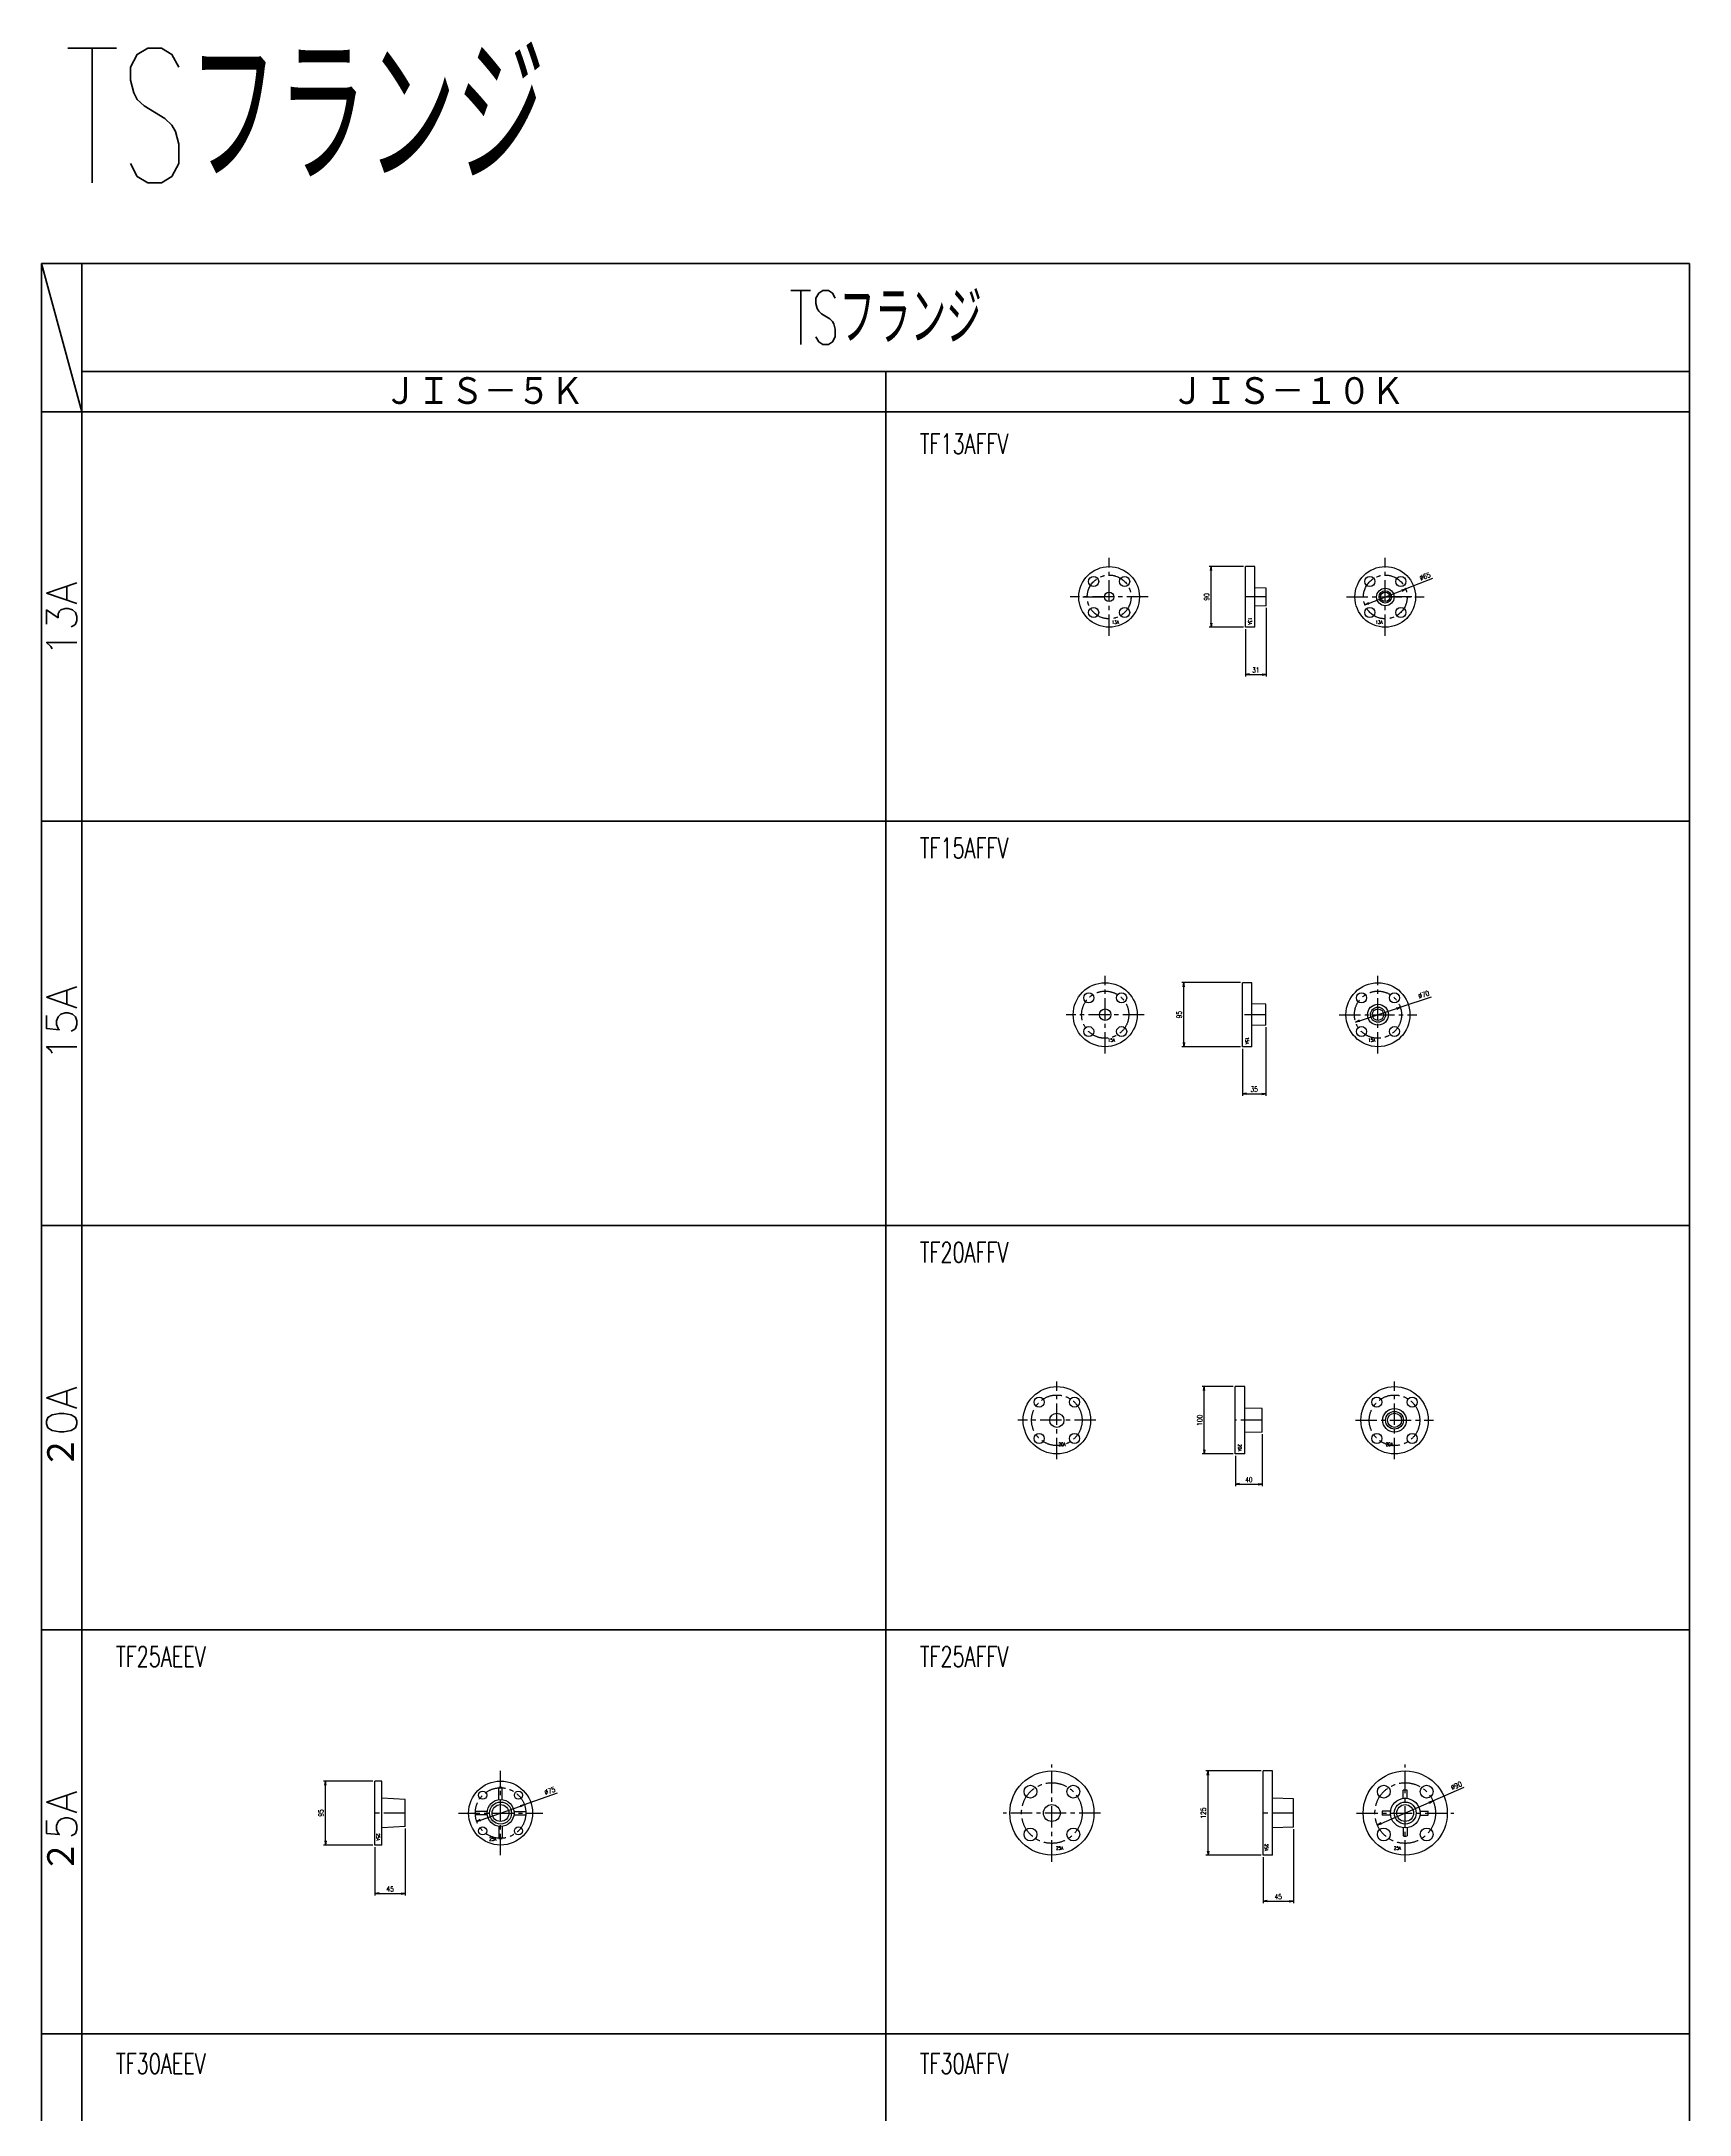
# Model space of a CAD drawing. Header units: millimetres. Extents: x 1711 to 90196, y -23291 to 8516.
# Drawn here: x 35937 to 38383, y -14261 to -11184 of the extents above; entities that cross this region are included whole.
import ezdxf
from ezdxf.enums import TextEntityAlignment as Align

# ---------------------------------------------------------------- set-up
doc = ezdxf.new("R2010")
doc.units = ezdxf.units.MM
doc.header["$PDMODE"] = 35
doc.linetypes.add('CENTER', pattern=[50.8, 31.75, -6.35, 6.35, -6.35])
for name, color, linetype in [('CEN', 2, 'CENTER'), ('TEXT', 7, 'Continuous'), ('寸法', 2, 'Continuous'), ('配管-CVP', 4, 'Continuous'), ('＃配管（PVC)', 21, 'Continuous')]:
    doc.layers.add(name, color=color, linetype=linetype)
doc.layers.add('line', color=153, linetype='Continuous', lineweight=50)
doc.styles.add('kpk', font='romans.shx', dxfattribs={"width": 0.7, "bigfont": 'extfont2.shx'})
doc.styles.get("Standard").update_dxf_attribs({"font": 'romans.shx', "bigfont": 'extfont.shx'})
doc.dimstyles.new('KPK-3', dxfattribs={"dimscale": 3, "dimtxt": 2.5, "dimasz": 2, "dimexe": 1, "dimexo": 1, "dimgap": 1, "dimtad": 3, "dimdec": 1, "dimdsep": 46, "dimtxsty": 'kpk', "dimblk": 'OPEN', "dimcen": 2.5, "dimclrd": 2, "dimclre": 2, "dimclrt": 4, "dimadec": 1, "dimazin": 2, "dimtfac": 1, "dimtdec": 1, "dimtmove": 0, "dimatfit": 2, "dimldrblk": 'OPEN', "dimfxl": 0, "dimlwd": -1, "dimlwe": -1, "dimarcsym": 0})

# ---------------------------------------------------------------- blocks, each defined once
blk = doc.blocks.new('_Open')
at = {"color": 0, "linetype": 'ByBlock', "lineweight": -2}
for p, q in [((-1, 0.17), (0, 0)), ((-1, -0.17), (0, 0)), ((0, 0), (-1, 0))]:
    blk.add_line(p, q, dxfattribs=at)
blk = doc.blocks.new('*D1968')
at = {"layer": 'Defpoints', "color": 0, "transparency": 16777216}
for p in [(37668.5, -13750.8), (37750.2, -13750.8), (37750.2, -13875.8)]:
    blk.add_point(p, dxfattribs=at)
at = {"layer": '寸法', "color": 2, "transparency": 16777216}
for p, q in [((37747.2, -13750.8), (37665.5, -13750.8)), ((37668.5, -13869.8), (37668.5, -13756.8)), ((37747.2, -13875.8), (37665.5, -13875.8))]:
    blk.add_line(p, q, dxfattribs=at)
at = {"layer": '寸法', "color": 2, "transparency": 16777216, "xscale": 6, "yscale": 6, "zscale": 6}
for p, rotation in [((37668.5, -13750.8), 90), ((37668.5, -13875.8), 270)]:
    blk.add_blockref('_Open', p, dxfattribs=dict(at, rotation=rotation))
at = {"layer": '寸法', "color": 4, "transparency": 16777216, "insert": (37661.7, -13813.3), "char_height": 7.5, "attachment_point": 5, "rotation": 90, "style": 'kpk', "bg_fill": 3, "box_fill_scale": 1.1, "bg_fill_color": 256, "bg_fill_true_color": 13158600, "bg_fill_transparency": 0}
blk.add_mtext('125', dxfattribs=at)
blk = doc.blocks.new('*D1969')
at = {"layer": 'Defpoints', "color": 0, "transparency": 16777216}
for p in [(38002.5, -13795.2), (37920.1, -13831.3)]:
    blk.add_point(p, dxfattribs=at)
at = {"layer": '寸法', "color": 2, "transparency": 16777216}
for p, q in [((38002.5, -13795.2), (38048.7, -13774.9)), ((37925.6, -13828.9), (37997, -13797.6))]:
    blk.add_line(p, q, dxfattribs=at)
at = {"layer": '寸法', "color": 2, "transparency": 16777216, "xscale": 6, "yscale": 6, "zscale": 6}
for p, rotation in [((38002.5, -13795.2), 23.68388622217055), ((37920.1, -13831.3), 203.6838862221706)]:
    blk.add_blockref('_Open', p, dxfattribs=dict(at, rotation=rotation))
at = {"layer": '寸法', "color": 4, "transparency": 16777216, "insert": (38037.2, -13772.6), "char_height": 7.5, "attachment_point": 5, "rotation": 23.6839, "style": 'kpk', "bg_fill": 3, "box_fill_scale": 1.1, "bg_fill_color": 256, "bg_fill_true_color": 13158600, "bg_fill_transparency": 0}
blk.add_mtext('∅90', dxfattribs=at)
blk = doc.blocks.new('*D1970')
at = {"layer": 'Defpoints', "color": 0, "transparency": 16777216}
for p in [(37795.2, -13834.3), (37750.2, -13875.8), (37795.2, -13944.2)]:
    blk.add_point(p, dxfattribs=at)
at = {"layer": '寸法', "color": 2, "transparency": 16777216}
for p, q in [((37795.2, -13837.3), (37795.2, -13947.2)), ((37750.2, -13878.8), (37750.2, -13947.2)), ((37756.2, -13944.2), (37789.2, -13944.2))]:
    blk.add_line(p, q, dxfattribs=at)
at = {"layer": '寸法', "color": 2, "transparency": 16777216, "xscale": 6, "yscale": 6, "zscale": 6, "rotation": 180}
blk.add_blockref('_Open', (37750.2, -13944.2), dxfattribs=at)
at = {"layer": '寸法', "color": 2, "transparency": 16777216, "xscale": 6, "yscale": 6, "zscale": 6}
blk.add_blockref('_Open', (37795.2, -13944.2), dxfattribs=at)
at = {"layer": '寸法', "color": 4, "transparency": 16777216, "insert": (37772.7, -13937.4), "char_height": 7.5, "attachment_point": 5, "style": 'kpk', "bg_fill": 3, "box_fill_scale": 1.1, "bg_fill_color": 256, "bg_fill_true_color": 13158600, "bg_fill_transparency": 0}
blk.add_mtext('45', dxfattribs=at)
blk = doc.blocks.new('*D3102')
at = {"layer": 'Defpoints', "color": 0, "transparency": 16777216}
for p in [(36358.3, -13765.7), (36431.8, -13765.7), (36431.8, -13860.7)]:
    blk.add_point(p, dxfattribs=at)
at = {"layer": '寸法', "color": 2, "transparency": 16777216}
for p, q in [((36428.8, -13765.7), (36355.3, -13765.7)), ((36358.3, -13854.7), (36358.3, -13771.7)), ((36428.8, -13860.7), (36355.3, -13860.7))]:
    blk.add_line(p, q, dxfattribs=at)
at = {"layer": '寸法', "color": 2, "transparency": 16777216, "xscale": 6, "yscale": 6, "zscale": 6}
for p, rotation in [((36358.3, -13765.7), 90), ((36358.3, -13860.7), 270)]:
    blk.add_blockref('_Open', p, dxfattribs=dict(at, rotation=rotation))
at = {"layer": '寸法', "color": 4, "transparency": 16777216, "insert": (36351.6, -13813.2), "char_height": 7.5, "attachment_point": 5, "rotation": 90, "style": 'kpk', "bg_fill": 3, "box_fill_scale": 1.1, "bg_fill_color": 256, "bg_fill_true_color": 13158600, "bg_fill_transparency": 0}
blk.add_mtext('95', dxfattribs=at)
blk = doc.blocks.new('*D3103')
at = {"layer": 'Defpoints', "color": 0, "transparency": 16777216}
for p in [(36476.8, -13833.2), (36431.8, -13860.7), (36476.8, -13932.5)]:
    blk.add_point(p, dxfattribs=at)
at = {"layer": '寸法', "color": 2, "transparency": 16777216}
for p, q in [((36476.8, -13836.2), (36476.8, -13935.5)), ((36431.8, -13863.7), (36431.8, -13935.5)), ((36437.8, -13932.5), (36470.8, -13932.5))]:
    blk.add_line(p, q, dxfattribs=at)
at = {"layer": '寸法', "color": 2, "transparency": 16777216, "xscale": 6, "yscale": 6, "zscale": 6, "rotation": 180}
blk.add_blockref('_Open', (36431.8, -13932.5), dxfattribs=at)
at = {"layer": '寸法', "color": 2, "transparency": 16777216, "xscale": 6, "yscale": 6, "zscale": 6}
blk.add_blockref('_Open', (36476.8, -13932.5), dxfattribs=at)
at = {"layer": '寸法', "color": 4, "transparency": 16777216, "insert": (36454.3, -13925.8), "char_height": 7.5, "attachment_point": 5, "style": 'kpk', "bg_fill": 3, "box_fill_scale": 1.1, "bg_fill_color": 256, "bg_fill_true_color": 13158600, "bg_fill_transparency": 0}
blk.add_mtext('45', dxfattribs=at)
blk = doc.blocks.new('*D3104')
at = {"layer": 'Defpoints', "color": 0, "transparency": 16777216}
for p in [(36653.6, -13800.8), (36582.9, -13825.8)]:
    blk.add_point(p, dxfattribs=at)
at = {"layer": '寸法', "color": 2, "transparency": 16777216}
for p, q in [((36653.6, -13800.8), (36702.8, -13783.4)), ((36588.6, -13823.8), (36648, -13802.8))]:
    blk.add_line(p, q, dxfattribs=at)
at = {"layer": '寸法', "color": 2, "transparency": 16777216, "xscale": 6, "yscale": 6, "zscale": 6}
for p, rotation in [((36653.6, -13800.8), 19.45597324516025), ((36582.9, -13825.8), 199.4559732451602)]:
    blk.add_blockref('_Open', p, dxfattribs=dict(at, rotation=rotation))
at = {"layer": '寸法', "color": 4, "transparency": 16777216, "insert": (36691.4, -13780.3), "char_height": 7.5, "attachment_point": 5, "rotation": 19.456, "style": 'kpk', "bg_fill": 3, "box_fill_scale": 1.1, "bg_fill_color": 256, "bg_fill_true_color": 13158600, "bg_fill_transparency": 0}
blk.add_mtext('∅75', dxfattribs=at)
blk = doc.blocks.new('A$Cad8c2615')
at = {"layer": 'line'}
for p, q in [((0, 0), (2446.7, 0)), ((0, -11777.5), (0, 0)), ((0, 0), (60, -220)), ((60, 0), (60, -11777.5)), ((2446.7, 0), (2446.7, -11777.5)), ((60, -160), (2446.7, -160)), ((1253.3, -160), (1253.3, -11777.5)), ((0, -220), (2446.7, -220)), ((0, -827.5), (2446.7, -827.5)), ((0, -1427.5), (2446.7, -1427.5)), ((0, -2027.5), (2446.7, -2027.5)), ((0, -2627.5), (2446.7, -2627.5))]:
    blk.add_line(p, q, dxfattribs=at)
for s, insert, char_height, attachment_point in [('{\\W0.6;TSフランジ}', (1253.3, -80), 80, 5), ('ＪＩＳ－５Ｋ', (656.7, -190), 45, 5), ('ＪＩＳ－１０Ｋ', (1850, -190), 45, 5), ('{\\W0.7;TF13AFFV}', (1304, -267.4), 30, 4), ('{\\W0.7;TF15AFFV}', (1304, -867.4), 30, 4), ('{\\W0.7;TF20AFFV}', (1304, -1467.4), 30, 4), ('{\\W0.7;TF25AEEV}', (110.7, -2067.4), 30, 4), ('{\\W0.7;TF25AFFV}', (1304, -2067.4), 30, 4), ('{\\W0.7;TF30AEEV}', (110.7, -2671.6), 30, 4), ('{\\W0.7;TF30AFFV}', (1304, -2671.6), 30, 4)]:
    blk.add_mtext(s, dxfattribs=dict(at, insert=insert, char_height=char_height, attachment_point=attachment_point))
at = {"layer": 'line', "char_height": 45, "attachment_point": 5, "rotation": 90}
for s, insert in [('13A', (30, -527.5)), ('15A', (30, -1127.5)), ('２0A', (30, -1727.5)), ('２5A', (30, -2327.5))]:
    blk.add_mtext(s, dxfattribs=dict(at, insert=insert))
blk = doc.blocks.new('*D2961')
at = {"layer": 'Defpoints', "color": 0, "linetype": 'ByBlock', "transparency": 16777216}
for p in [(37673.2, -11963.3), (37724, -11963.3), (37724, -12053.3)]:
    blk.add_point(p, dxfattribs=at)
at = {"layer": '寸法', "color": 2, "transparency": 16777216}
for p, q in [((37721, -11963.3), (37670.2, -11963.3)), ((37673.2, -12047.3), (37673.2, -11969.3)), ((37721, -12053.3), (37670.2, -12053.3))]:
    blk.add_line(p, q, dxfattribs=at)
at = {"layer": '寸法', "color": 2, "linetype": 'ByBlock', "transparency": 16777216, "xscale": 6, "yscale": 6, "zscale": 6}
for p, rotation in [((37673.2, -11963.3), 90), ((37673.2, -12053.3), 270)]:
    blk.add_blockref('_Open', p, dxfattribs=dict(at, rotation=rotation))
at = {"layer": '寸法', "color": 4, "linetype": 'ByBlock', "transparency": 16777216, "insert": (37666.4, -12008.3), "char_height": 7.5, "attachment_point": 5, "rotation": 90, "style": 'kpk', "bg_fill": 3, "box_fill_scale": 1.1, "bg_fill_color": 256, "bg_fill_true_color": 13158600, "bg_fill_transparency": 0}
blk.add_mtext('90', dxfattribs=at)
blk = doc.blocks.new('*D2962')
at = {"layer": 'Defpoints', "color": 0, "linetype": 'ByBlock', "transparency": 16777216}
for p in [(37755, -12021.3), (37724, -12053.3)]:
    blk.add_point(p, dxfattribs=at)
at = {"layer": '寸法', "color": 2, "transparency": 16777216}
for p, q in [((37755, -12024.3), (37755, -12126.5)), ((37724, -12056.3), (37724, -12126.5)), ((37730, -12123.5), (37749, -12123.5))]:
    blk.add_line(p, q, dxfattribs=at)
at = {"layer": '寸法', "color": 2, "linetype": 'ByBlock', "transparency": 16777216, "xscale": 6, "yscale": 6, "zscale": 6, "rotation": 180}
blk.add_blockref('_Open', (37724, -12123.5), dxfattribs=at)
at = {"layer": '寸法', "color": 2, "linetype": 'ByBlock', "transparency": 16777216, "xscale": 6, "yscale": 6, "zscale": 6}
blk.add_blockref('_Open', (37755, -12123.5), dxfattribs=at)
at = {"layer": '寸法', "color": 4, "linetype": 'ByBlock', "transparency": 16777216, "insert": (37739.5, -12116.8), "char_height": 7.5, "attachment_point": 5, "style": 'kpk', "bg_fill": 3, "box_fill_scale": 1.1, "bg_fill_color": 256, "bg_fill_true_color": 13158600, "bg_fill_transparency": 0}
blk.add_mtext('31', dxfattribs=at)
at = {"layer": 'Defpoints', "color": 0, "linetype": 'ByBlock', "transparency": 16777216}
blk.add_point((37755, -12123.5), dxfattribs=at)
blk = doc.blocks.new('*D2963')
at = {"layer": 'Defpoints', "color": 0, "linetype": 'ByBlock', "transparency": 16777216}
for p in [(37632.5, -12580.8), (37719.6, -12580.8), (37719.6, -12675.8)]:
    blk.add_point(p, dxfattribs=at)
at = {"layer": '寸法', "color": 2, "transparency": 16777216}
for p, q in [((37716.6, -12580.8), (37629.5, -12580.8)), ((37632.5, -12669.8), (37632.5, -12586.8)), ((37716.6, -12675.8), (37629.5, -12675.8))]:
    blk.add_line(p, q, dxfattribs=at)
at = {"layer": '寸法', "color": 2, "linetype": 'ByBlock', "transparency": 16777216, "xscale": 6, "yscale": 6, "zscale": 6}
for p, rotation in [((37632.5, -12580.8), 90), ((37632.5, -12675.8), 270)]:
    blk.add_blockref('_Open', p, dxfattribs=dict(at, rotation=rotation))
at = {"layer": '寸法', "color": 4, "linetype": 'ByBlock', "transparency": 16777216, "insert": (37625.7, -12628.3), "char_height": 7.5, "attachment_point": 5, "rotation": 90, "style": 'kpk', "bg_fill": 3, "box_fill_scale": 1.1, "bg_fill_color": 256, "bg_fill_true_color": 13158600, "bg_fill_transparency": 0}
blk.add_mtext('95', dxfattribs=at)
blk = doc.blocks.new('*D2964')
at = {"layer": 'Defpoints', "color": 0, "linetype": 'ByBlock', "transparency": 16777216}
for p in [(37754.6, -12643.8), (37719.6, -12675.8)]:
    blk.add_point(p, dxfattribs=at)
at = {"layer": '寸法', "color": 2, "transparency": 16777216}
for p, q in [((37754.6, -12646.8), (37754.6, -12748.6)), ((37719.6, -12678.8), (37719.6, -12748.6)), ((37725.6, -12745.6), (37748.6, -12745.6))]:
    blk.add_line(p, q, dxfattribs=at)
at = {"layer": '寸法', "color": 2, "linetype": 'ByBlock', "transparency": 16777216, "xscale": 6, "yscale": 6, "zscale": 6, "rotation": 180}
blk.add_blockref('_Open', (37719.6, -12745.6), dxfattribs=at)
at = {"layer": '寸法', "color": 2, "linetype": 'ByBlock', "transparency": 16777216, "xscale": 6, "yscale": 6, "zscale": 6}
blk.add_blockref('_Open', (37754.6, -12745.6), dxfattribs=at)
at = {"layer": '寸法', "color": 4, "linetype": 'ByBlock', "transparency": 16777216, "insert": (37737.1, -12738.9), "char_height": 7.5, "attachment_point": 5, "style": 'kpk', "bg_fill": 3, "box_fill_scale": 1.1, "bg_fill_color": 256, "bg_fill_true_color": 13158600, "bg_fill_transparency": 0}
blk.add_mtext('35', dxfattribs=at)
at = {"layer": 'Defpoints', "color": 0, "linetype": 'ByBlock', "transparency": 16777216}
blk.add_point((37754.6, -12745.6), dxfattribs=at)
blk = doc.blocks.new('*D2965')
at = {"layer": 'Defpoints', "color": 0, "linetype": 'ByBlock', "transparency": 16777216}
for p in [(37663, -13180.3), (37709.1, -13180.3), (37709.1, -13280.3)]:
    blk.add_point(p, dxfattribs=at)
at = {"layer": '寸法', "color": 2, "transparency": 16777216}
for p, q in [((37706.1, -13180.3), (37660, -13180.3)), ((37663, -13274.3), (37663, -13186.3)), ((37706.1, -13280.3), (37660, -13280.3))]:
    blk.add_line(p, q, dxfattribs=at)
at = {"layer": '寸法', "color": 2, "linetype": 'ByBlock', "transparency": 16777216, "xscale": 6, "yscale": 6, "zscale": 6}
for p, rotation in [((37663, -13180.3), 90), ((37663, -13280.3), 270)]:
    blk.add_blockref('_Open', p, dxfattribs=dict(at, rotation=rotation))
at = {"layer": '寸法', "color": 4, "linetype": 'ByBlock', "transparency": 16777216, "insert": (37656.2, -13230.3), "char_height": 7.5, "attachment_point": 5, "rotation": 90, "style": 'kpk', "bg_fill": 3, "box_fill_scale": 1.1, "bg_fill_color": 256, "bg_fill_true_color": 13158600, "bg_fill_transparency": 0}
blk.add_mtext('100', dxfattribs=at)
blk = doc.blocks.new('*D2966')
at = {"layer": 'Defpoints', "color": 0, "linetype": 'ByBlock', "transparency": 16777216}
for p in [(37749.1, -13247.8), (37709.1, -13280.3)]:
    blk.add_point(p, dxfattribs=at)
at = {"layer": '寸法', "color": 2, "transparency": 16777216}
for p, q in [((37749.1, -13250.8), (37749.1, -13328.3)), ((37709.1, -13283.3), (37709.1, -13328.3)), ((37715.1, -13325.3), (37743.1, -13325.3))]:
    blk.add_line(p, q, dxfattribs=at)
at = {"layer": '寸法', "color": 2, "linetype": 'ByBlock', "transparency": 16777216, "xscale": 6, "yscale": 6, "zscale": 6, "rotation": 180}
blk.add_blockref('_Open', (37709.1, -13325.3), dxfattribs=at)
at = {"layer": '寸法', "color": 2, "linetype": 'ByBlock', "transparency": 16777216, "xscale": 6, "yscale": 6, "zscale": 6}
blk.add_blockref('_Open', (37749.1, -13325.3), dxfattribs=at)
at = {"layer": '寸法', "color": 4, "linetype": 'ByBlock', "transparency": 16777216, "insert": (37729.1, -13318.5), "char_height": 7.5, "attachment_point": 5, "style": 'kpk', "bg_fill": 3, "box_fill_scale": 1.1, "bg_fill_color": 256, "bg_fill_true_color": 13158600, "bg_fill_transparency": 0}
blk.add_mtext('40', dxfattribs=at)
at = {"layer": 'Defpoints', "color": 0, "linetype": 'ByBlock', "transparency": 16777216}
blk.add_point((37749.1, -13325.3), dxfattribs=at)
blk = doc.blocks.new('TS-F-(JIS10K)13A-T')
at = {"layer": '＃配管（PVC)', "color": 2, "linetype": 'CENTER'}
for p, q in [((0, -57.8), (0, 57.8)), ((-57.8, 0), (57.8, 0)), ((39.3, 0), (8.3, 0))]:
    blk.add_line(p, q, dxfattribs=at)
at = {"layer": '＃配管（PVC)', "color": 0, "linetype": 'ByBlock'}
for centre, radius in [((0, 0), 45), ((-23, 23), 7.5), ((0, 0), 13), ((0, 0), 9.2), ((0, 0), 7), ((23, 23), 7.5), ((-23, -23), 7.5), ((23, -23), 7.5)]:
    blk.add_circle(centre, radius, dxfattribs=at)
at = {"layer": '＃配管（PVC)', "color": 2, "linetype": 'CENTER'}
blk.add_circle((0, 0), 32.5, dxfattribs=at)
at = {"layer": 'Defpoints', "color": 6, "style": 'kpk', "width": 0.7}
blk.add_text('13A', height=5, dxfattribs=at).set_placement((-9.3, -37.6), align=Align.MIDDLE)
blk = doc.blocks.new('TS-F-(JIS10K)13A-F')
at = {"layer": '＃配管（PVC)', "color": 0, "linetype": 'ByBlock'}
for p, q in [((0, -45), (0, 45)), ((14, 45), (0, 45)), ((14, -45), (14, 45)), ((31, 13), (14, 13.5)), ((31, -13), (31, 13)), ((31, -13), (14, -13.5)), ((14, -45), (0, -45))]:
    blk.add_line(p, q, dxfattribs=at)
at = {"layer": '＃配管（PVC)', "color": 2, "linetype": 'CENTER'}
blk.add_line((31, 0), (0, 0), dxfattribs=at)
at = {"layer": 'Defpoints', "color": 6, "style": 'kpk', "width": 0.7}
blk.add_text('13A', height=5, rotation=270, dxfattribs=at).set_placement((6.9, -35.9), align=Align.MIDDLE)
blk = doc.blocks.new('TS-F-(JIS10K)13A-B')
at = {"layer": '＃配管（PVC)', "color": 2, "linetype": 'CENTER'}
for p, q in [((0, -57.8), (0, 57.8)), ((57.8, 0), (-57.8, 0)), ((-39.3, 0), (-8.3, 0))]:
    blk.add_line(p, q, dxfattribs=at)
at = {"layer": '＃配管（PVC)', "color": 0, "linetype": 'ByBlock'}
for centre, radius in [((0, 0), 45), ((-23, 23), 7.5), ((0, 0), 7), ((23, 23), 7.5), ((-23, -23), 7.5), ((23, -23), 7.5)]:
    blk.add_circle(centre, radius, dxfattribs=at)
at = {"layer": '＃配管（PVC)', "color": 2, "linetype": 'CENTER'}
blk.add_circle((0, 0), 32.5, dxfattribs=at)
at = {"layer": 'Defpoints', "color": 6, "style": 'kpk', "width": 0.7}
blk.add_text('13A', height=5, dxfattribs=at).set_placement((9.3, -37.6), align=Align.MIDDLE)
blk = doc.blocks.new('*D3214')
at = {"layer": 'Defpoints', "color": 0, "linetype": 'ByBlock', "transparency": 16777216}
for p in [(37961.9, -11996.4), (37901.4, -12020.2)]:
    blk.add_point(p, dxfattribs=at)
at = {"layer": '寸法', "color": 2, "transparency": 16777216}
for p, q in [((37907, -12018), (37956.3, -11998.6)), ((37961.9, -11996.4), (38002.1, -11980.6))]:
    blk.add_line(p, q, dxfattribs=at)
at = {"layer": '寸法', "color": 2, "linetype": 'ByBlock', "transparency": 16777216, "xscale": 6, "yscale": 6, "zscale": 6}
for p, rotation in [((37961.9, -11996.4), 21.48186572304299), ((37901.4, -12020.2), 201.481865723043)]:
    blk.add_blockref('_Open', p, dxfattribs=dict(at, rotation=rotation))
at = {"layer": '寸法', "color": 4, "linetype": 'ByBlock', "transparency": 16777216, "insert": (37990.7, -11977.8), "char_height": 7.5, "attachment_point": 5, "rotation": 21.4819, "style": 'kpk', "bg_fill": 3, "box_fill_scale": 1.1, "bg_fill_color": 256, "bg_fill_true_color": 13158600, "bg_fill_transparency": 0}
blk.add_mtext('∅65', dxfattribs=at)
blk = doc.blocks.new('TS-F-(JIS10K)15A-T')
at = {"layer": '＃配管（PVC)', "color": 2, "linetype": 'CENTER'}
for p, q in [((0, -57.8), (0, 57.8)), ((-57.8, 0), (57.8, 0))]:
    blk.add_line(p, q, dxfattribs=at)
at = {"layer": '＃配管（PVC)', "color": 0, "linetype": 'ByBlock'}
for centre, radius in [((0, 0), 47.5), ((-24.4, 25.1), 7.5), ((24.4, 25.1), 7.5), ((0, 0), 15.5), ((0, 0), 11.2), ((0, 0), 8.5), ((-24.4, -25.1), 7.5), ((24.4, -25.1), 7.5)]:
    blk.add_circle(centre, radius, dxfattribs=at)
at = {"layer": '＃配管（PVC)', "color": 2, "linetype": 'CENTER'}
blk.add_circle((0, 0), 35, dxfattribs=at)
at = {"layer": 'Defpoints', "color": 6, "style": 'kpk', "width": 0.7}
blk.add_text('15A', height=5, dxfattribs=at).set_placement((-9.3, -37.6), align=Align.MIDDLE)
blk = doc.blocks.new('*D3215')
at = {"layer": 'Defpoints', "color": 0, "linetype": 'ByBlock', "transparency": 16777216}
for p in [(37887.7, -12639.4), (37954, -12617.2)]:
    blk.add_point(p, dxfattribs=at)
at = {"layer": '寸法', "color": 2, "transparency": 16777216}
for p, q in [((37954, -12617.2), (38000.1, -12601.9)), ((37893.3, -12637.5), (37948.4, -12619.1))]:
    blk.add_line(p, q, dxfattribs=at)
at = {"layer": '寸法', "color": 2, "linetype": 'ByBlock', "transparency": 16777216, "xscale": 6, "yscale": 6, "zscale": 6}
for p, rotation in [((37887.7, -12639.4), 198.4819400214195), ((37954, -12617.2), 18.48194002141954)]:
    blk.add_blockref('_Open', p, dxfattribs=dict(at, rotation=rotation))
at = {"layer": '寸法', "color": 4, "linetype": 'ByBlock', "transparency": 16777216, "insert": (37988.8, -12598.5), "char_height": 7.5, "attachment_point": 5, "rotation": 18.4819, "style": 'kpk', "bg_fill": 3, "box_fill_scale": 1.1, "bg_fill_color": 256, "bg_fill_true_color": 13158600, "bg_fill_transparency": 0}
blk.add_mtext('∅70', dxfattribs=at)
blk = doc.blocks.new('TS-F-(JIS10K)15A-F')
at = {"layer": '＃配管（PVC)', "color": 0, "linetype": 'ByBlock'}
for p, q in [((0, -47.5), (0, 47.5)), ((14, 47.5), (0, 47.5)), ((14, -47.5), (14, 47.5)), ((35, 15.5), (14, 16.1)), ((35, -15.5), (35, 15.5)), ((35, -15.5), (14, -16.1)), ((14, -47.5), (0, -47.5))]:
    blk.add_line(p, q, dxfattribs=at)
at = {"layer": '＃配管（PVC)', "color": 2, "linetype": 'CENTER'}
blk.add_line((35, 0), (0, 0), dxfattribs=at)
at = {"layer": 'Defpoints', "color": 6, "style": 'kpk', "width": 0.7}
blk.add_text('15A', height=5, rotation=270, dxfattribs=at).set_placement((6.9, -38.4), align=Align.MIDDLE)
blk = doc.blocks.new('TS-F-(JIS10K)15A-B')
at = {"layer": '＃配管（PVC)', "color": 2, "linetype": 'CENTER'}
for p, q in [((0, -57.8), (0, 57.8)), ((57.8, 0), (-57.8, 0))]:
    blk.add_line(p, q, dxfattribs=at)
at = {"layer": '＃配管（PVC)', "color": 0, "linetype": 'ByBlock'}
for centre, radius in [((0, 0), 47.5), ((-24.4, 25.1), 7.5), ((24.4, 25.1), 7.5), ((0, 0), 8.5), ((-24.4, -25.1), 7.5), ((24.4, -25.1), 7.5)]:
    blk.add_circle(centre, radius, dxfattribs=at)
at = {"layer": '＃配管（PVC)', "color": 2, "linetype": 'CENTER'}
blk.add_circle((0, 0), 35, dxfattribs=at)
at = {"layer": 'Defpoints', "color": 6, "style": 'kpk', "width": 0.7}
blk.add_text('15A', height=5, dxfattribs=at).set_placement((9.3, -37.6), align=Align.MIDDLE)
blk = doc.blocks.new('TS-F-(JIS10K)20A-T')
at = {"layer": '＃配管（PVC)', "color": 2, "linetype": 'CENTER'}
for p, q in [((0, -57.8), (0, 57.8)), ((-57.8, 0), (57.8, 0))]:
    blk.add_line(p, q, dxfattribs=at)
at = {"layer": '＃配管（PVC)', "color": 0, "linetype": 'ByBlock'}
for centre, radius in [((0, 0), 50), ((-26.2, 27), 7.5), ((26.2, 27), 7.5), ((0, 0), 17.5), ((0, 0), 13.2), ((0, 0), 10.5), ((-26.2, -27), 7.5), ((26.2, -27), 7.5)]:
    blk.add_circle(centre, radius, dxfattribs=at)
at = {"layer": '＃配管（PVC)', "color": 2, "linetype": 'CENTER'}
blk.add_circle((0, 0), 37.5, dxfattribs=at)
at = {"layer": 'Defpoints', "color": 6, "style": 'kpk', "width": 0.7}
blk.add_text('20A', height=5, dxfattribs=at).set_placement((-7.8, -35.7), align=Align.MIDDLE)
blk = doc.blocks.new('TS-F-(JIS10K)20A-F')
at = {"layer": '＃配管（PVC)', "color": 0, "linetype": 'ByBlock'}
for p, q in [((0, -50), (0, 50)), ((14, 50), (0, 50)), ((14, -50), (14, 50)), ((40, 17.5), (14, 18.2)), ((40, -17.5), (40, 17.5)), ((40, -17.5), (14, -18.2)), ((14, -50), (0, -50))]:
    blk.add_line(p, q, dxfattribs=at)
at = {"layer": '＃配管（PVC)', "color": 2, "linetype": 'CENTER'}
blk.add_line((40, 0), (0, 0), dxfattribs=at)
at = {"layer": 'Defpoints', "color": 6, "style": 'kpk', "width": 0.7}
blk.add_text('20A', height=5, rotation=270, dxfattribs=at).set_placement((6.7, -40.8), align=Align.MIDDLE)
blk = doc.blocks.new('TS-F-(JIS10K)20A-B')
at = {"layer": '＃配管（PVC)', "color": 2, "linetype": 'CENTER'}
for p, q in [((0, -57.8), (0, 57.8)), ((57.8, 0), (-57.8, 0))]:
    blk.add_line(p, q, dxfattribs=at)
at = {"layer": '＃配管（PVC)', "color": 0, "linetype": 'ByBlock'}
for centre, radius in [((0, 0), 50), ((-26.2, 27), 7.5), ((26.2, 27), 7.5), ((0, 0), 10.5), ((-26.2, -27), 7.5), ((26.2, -27), 7.5)]:
    blk.add_circle(centre, radius, dxfattribs=at)
at = {"layer": '＃配管（PVC)', "color": 2, "linetype": 'CENTER'}
blk.add_circle((0, 0), 37.5, dxfattribs=at)
at = {"layer": 'Defpoints', "color": 6, "style": 'kpk', "width": 0.7}
blk.add_text('20A', height=5, dxfattribs=at).set_placement((7.8, -35.7), align=Align.MIDDLE)
blk = doc.blocks.new('TS-F-(JIS10K)25A-F')
at = {"layer": '＃配管（PVC)', "color": 0, "linetype": 'ByBlock'}
for p, q in [((0, -62.5), (0, 62.5)), ((14, 62.5), (0, 62.5)), ((14, -62.5), (14, 62.5)), ((45, 21), (14, 22)), ((45, -21), (45, 21)), ((45, -21), (14, -22)), ((14, -62.5), (0, -62.5))]:
    blk.add_line(p, q, dxfattribs=at)
at = {"layer": '＃配管（PVC)', "color": 2, "linetype": 'CENTER'}
blk.add_line((45, 0), (0, 0), dxfattribs=at)
at = {"layer": 'Defpoints', "color": 6, "style": 'kpk', "width": 0.7}
blk.add_text('25A', height=5, rotation=270, dxfattribs=at).set_placement((4.9, -51.1), align=Align.MIDDLE)
blk = doc.blocks.new('TS-F-(JIS10K)25A-T')
at = {"layer": '＃配管（PVC)', "color": 2, "linetype": 'CENTER'}
for p, q in [((0, -72.1875), (0, 72.1875)), ((-72.1875, 0), (72.1875, 0))]:
    blk.add_line(p, q, dxfattribs=at)
at = {"layer": '＃配管（PVC)', "color": 0, "linetype": 'ByBlock'}
for p, q in [((-3, 21.794495), (-3, 34.021465)), ((3, 21.794495), (3, 34.021465)), ((-21.794495, 3), (-34.021466, 3)), ((21.794494, 3), (34.021465, 3)), ((-21.794495, -3), (-34.021466, -3)), ((-3, -21.794495), (-3, -34.021465)), ((3, -21.794495), (3, -34.021465)), ((21.794494, -3), (34.021465, -3))]:
    blk.add_line(p, q, dxfattribs=at)
for centre, radius in [((0, 0), 62.5), ((-31.819806, 31.819805), 9.5), ((31.819805, 31.819805), 9.5), ((0, 0), 22), ((0, 0), 16.3), ((0, 0), 12.5), ((-31.819806, -31.819805), 9.5), ((31.819805, -31.819805), 9.5)]:
    blk.add_circle(centre, radius, dxfattribs=at)
at = {"layer": '＃配管（PVC)', "color": 2, "linetype": 'CENTER'}
blk.add_circle((0, 0), 45, dxfattribs=at)
at = {"layer": '＃配管（PVC)', "color": 0, "linetype": 'ByBlock'}
for start, end in [(84.960714, 95.039286), (174.960714, 185.039286), (354.960714, 5.039286), (264.960714, 275.039286)]:
    blk.add_arc((0, 0), 34.153479, start, end, dxfattribs=at)
at = {"layer": 'Defpoints', "color": 6, "style": 'kpk', "width": 0.7}
blk.add_text('25A', height=5, dxfattribs=at).set_placement((-11.460771, -51.948621), align=Align.MIDDLE)
blk = doc.blocks.new('TS-F-(JIS10K)25A-B')
at = {"layer": '＃配管（PVC)', "color": 2, "linetype": 'CENTER'}
for p, q in [((0, -72.2), (0, 72.2)), ((72.2, 0), (-72.2, 0))]:
    blk.add_line(p, q, dxfattribs=at)
at = {"layer": '＃配管（PVC)', "color": 0, "linetype": 'ByBlock'}
for centre, radius in [((0, 0), 62.5), ((-31.8, 31.8), 9.5), ((31.8, 31.8), 9.5), ((0, 0), 12.5), ((-31.8, -31.8), 9.5), ((31.8, -31.8), 9.5)]:
    blk.add_circle(centre, radius, dxfattribs=at)
at = {"layer": '＃配管（PVC)', "color": 2, "linetype": 'CENTER'}
blk.add_circle((0, 0), 45, dxfattribs=at)
at = {"layer": 'Defpoints', "color": 6, "style": 'kpk', "width": 0.7}
blk.add_text('25A', height=5, dxfattribs=at).set_placement((11.5, -51.9), align=Align.MIDDLE)

msp = doc.modelspace()

# ---------------------------------------------------------------- linework, layer by layer
at = {"layer": 'CEN'}
for p, q in [((36618.2728, -13875.7635), (36618.2728, -13750.7635)), ((36476.8257, -13813.1995), (36431.8257, -13813.1995)), ((36555.7728, -13813.2635), (36680.7728, -13813.2635))]:
    msp.add_line(p, q, dxfattribs=at)
msp.add_circle((36618.2728, -13813.2635), 37.5, dxfattribs=at)
at = {"layer": '配管-CVP', "color": 0, "linetype": 'ByBlock'}
for p, q in [((36431.8257, -13860.6995), (36431.8257, -13765.6995)), ((36441.8257, -13765.6995), (36431.8257, -13765.6995)), ((36441.8257, -13860.6995), (36441.8257, -13765.6995)), ((36615.7728, -13793.4204), (36615.7728, -13775.4719)), ((36620.7728, -13793.4204), (36620.7728, -13775.4719)), ((36476.8257, -13793.1995), (36441.8257, -13791.1995)), ((36476.8257, -13833.1995), (36476.8257, -13793.1995)), ((36598.4297, -13810.7635), (36580.4812, -13810.7635)), ((36638.1159, -13810.7635), (36656.0644, -13810.7635)), ((36476.8257, -13833.1995), (36441.8257, -13835.1995)), ((36598.4297, -13815.7635), (36580.4812, -13815.7635)), ((36615.7728, -13833.1067), (36615.7728, -13851.0551)), ((36620.7728, -13833.1067), (36620.7728, -13851.0551)), ((36638.1159, -13815.7635), (36656.0644, -13815.7635)), ((36441.8257, -13860.6995), (36431.8257, -13860.6995))]:
    msp.add_line(p, q, dxfattribs=at)
for centre, radius in [((36618.2728, -13813.2635), 47.5), ((36591.7563, -13786.747), 6), ((36644.7893, -13786.747), 6), ((36618.2728, -13813.2635), 20), ((36618.2728, -13813.2635), 16.3), ((36618.2728, -13813.2635), 12.5), ((36591.7563, -13839.78), 6), ((36644.7893, -13839.78), 6)]:
    msp.add_circle(centre, radius, dxfattribs=at)
for start, end in [(86.215271, 93.784729), (176.215271, 183.784729), (356.215271, 3.784729), (266.215271, 273.784729)]:
    msp.add_arc((36618.2728, -13813.2635), 37.8742, start, end, dxfattribs=at)

# ---------------------------------------------------------------- block references
at = {"layer": '配管-CVP', "linetype": 'ByBlock'}
for name, p in [('TS-F-(JIS10K)13A-B', (37521.7435, -12008.3109)), ('TS-F-(JIS10K)13A-T', (37931.6665, -12008.3109)), ('TS-F-(JIS10K)15A-B', (37515.8774, -12628.3393)), ('TS-F-(JIS10K)15A-T', (37920.8467, -12628.3393)), ('TS-F-(JIS10K)20A-B', (37444.0875, -13230.3118)), ('TS-F-(JIS10K)20A-T', (37945.3937, -13230.3118)), ('TS-F-(JIS10K)25A-B', (37436.7367, -13813.2635))]:
    msp.add_blockref(name, p, dxfattribs=at)

# ---------------------------------------------------------------- texts
at = {"layer": 'Defpoints', "color": 6, "style": 'kpk', "width": 0.7}
msp.add_text('25A', height=5, rotation=270, dxfattribs=at).set_placement((36436.3691, -13848.9228), align=Align.MIDDLE)
msp.add_text('25A', height=5, dxfattribs=at).set_placement((36606.812, -13851.7924), align=Align.MIDDLE)
at = {"layer": 'TEXT', "color": 6, "insert": (35970.9487, -11293.6234), "char_height": 200, "attachment_point": 4}
msp.add_mtext('{\\W0.6;TSフランジ}', dxfattribs=at)

# ---------------------------------------------------------------- dimensions: what is measured, and where the dimension line sits
at = {"layer": '寸法'}
dim = msp.add_linear_dim(base=(37668.4902, -13750.7635), p1=(37750.2243, -13875.7635), p2=(37750.2243, -13750.7635), angle=90, dimstyle='KPK-3', dxfattribs=at)
dim.commit()
dim.dimension.update_dxf_attribs({"geometry": '*D1968', "text_midpoint": (37661.7402, -13813.2635)})
dim = msp.add_diameter_dim_2p(p1=(37920.0766, -13831.3396), p2=(38002.4964, -13795.1875), dimstyle='KPK-3', dxfattribs=at)
dim.commit()
dim.dimension.update_dxf_attribs({"geometry": '*D1969', "text_midpoint": (38039.8968, -13778.7823), "dimtype": 163})

# ---------------------------------------------------------------- next in the draw order: block references
at = {"layer": '配管-CVP', "linetype": 'ByBlock'}
msp.add_blockref('TS-F-(JIS10K)25A-T', (37961.2865, -13813.2635), dxfattribs=at)

# ---------------------------------------------------------------- next in the draw order: dimensions: what is measured, and where the dimension line sits
at = {"layer": '寸法'}
dim = msp.add_linear_dim(base=(36358.3392, -13765.6995), p1=(36431.8257, -13860.6995), p2=(36431.8257, -13765.6995), angle=90, dimstyle='KPK-3', dxfattribs=at)
dim.commit()
dim.dimension.update_dxf_attribs({"geometry": '*D3102', "text_midpoint": (36351.5892, -13813.1995)})
dim = msp.add_diameter_dim_2p(p1=(36582.9141, -13825.7541), p2=(36653.6315, -13800.7729), dimstyle='KPK-3', dxfattribs=at)
dim.commit()
dim.dimension.update_dxf_attribs({"geometry": '*D3104', "text_midpoint": (36693.6805, -13786.6254), "dimtype": 163})
dim = msp.add_linear_dim(base=(37795.2243, -13944.1506), p1=(37750.2243, -13875.7635), p2=(37795.2243, -13834.2635), dimstyle='KPK-3', dxfattribs=at)
dim.commit()
dim.dimension.update_dxf_attribs({"geometry": '*D1970', "text_midpoint": (37772.7243, -13937.4006)})

# ---------------------------------------------------------------- next in the draw order: block references
at = {"layer": '配管-CVP', "linetype": 'ByBlock'}
msp.add_blockref('TS-F-(JIS10K)25A-F', (37750.2243, -13813.2635), dxfattribs=at)

# ---------------------------------------------------------------- next in the draw order: dimensions: what is measured, and where the dimension line sits
at = {"layer": '寸法'}
dim = msp.add_linear_dim(base=(36476.8257, -13932.5208), p1=(36431.8257, -13860.6995), p2=(36476.8257, -13833.1995), dimstyle='KPK-3', dxfattribs=at)
dim.commit()
dim.dimension.update_dxf_attribs({"geometry": '*D3103', "text_midpoint": (36454.3257, -13925.7708)})

# ---------------------------------------------------------------- next in the draw order: block references
at = {"layer": 'line', "linetype": 'ByBlock'}
msp.add_blockref('A$Cad8c2615', (35936.6891, -11513.6234), dxfattribs=at)

# ---------------------------------------------------------------- next in the draw order: dimensions: what is measured, and where the dimension line sits
at = {"layer": '寸法', "linetype": 'ByBlock'}
for base, p1, p2, picture, middle in [((37673.157, -11963.3109), (37723.9558, -12053.3109), (37723.9558, -11963.3109), '*D2961', (37666.407, -12008.3109)), ((37632.4646, -12580.8393), (37719.5863, -12675.8393), (37719.5863, -12580.8393), '*D2963', (37625.7146, -12628.3393)), ((37662.984, -13180.3118), (37709.0624, -13280.3118), (37709.0624, -13180.3118), '*D2965', (37656.234, -13230.3118))]:
    dim = msp.add_linear_dim(base=base, p1=p1, p2=p2, angle=90, dimstyle='KPK-3', dxfattribs=at)
    dim.commit()
    dim.dimension.update_dxf_attribs({"geometry": picture, "text_midpoint": middle})
for p1, p2, picture, middle in [((37901.4241, -12020.2126), (37961.9088, -11996.4092), '*D3214', (37993.1417, -11984.1176)), ((37887.6519, -12639.4345), (37954.0415, -12617.2441), '*D3215', (37990.9285, -12604.9149))]:
    dim = msp.add_diameter_dim_2p(p1=p1, p2=p2, dimstyle='KPK-3', dxfattribs=at)
    dim.commit()
    dim.dimension.update_dxf_attribs({"geometry": picture, "text_midpoint": middle, "dimtype": 163})

# ---------------------------------------------------------------- next in the draw order: dimensions: what is measured, and where the dimension line sits
for base, p1, p2, picture, middle in [((37754.9558, -12123.5134), (37723.9558, -12053.3109), (37754.9558, -12021.3109), '*D2962', (37739.4558, -12116.7634)), ((37754.5863, -12745.6382), (37719.5863, -12675.8393), (37754.5863, -12643.8393), '*D2964', (37737.0863, -12738.8882)), ((37749.0624, -13325.2972), (37709.0624, -13280.3118), (37749.0624, -13247.8118), '*D2966', (37729.0624, -13318.5472))]:
    dim = msp.add_linear_dim(base=base, p1=p1, p2=p2, dimstyle='KPK-3', dxfattribs=at)
    dim.commit()
    dim.dimension.update_dxf_attribs({"geometry": picture, "text_midpoint": middle})

# ---------------------------------------------------------------- next in the draw order: block references
at = {"layer": '配管-CVP', "linetype": 'ByBlock'}
for name, p in [('TS-F-(JIS10K)13A-F', (37723.9558, -12008.3109)), ('TS-F-(JIS10K)15A-F', (37719.5863, -12628.3393)), ('TS-F-(JIS10K)20A-F', (37709.0624, -13230.3118))]:
    msp.add_blockref(name, p, dxfattribs=at)

doc.saveas('drawing.dxf')
